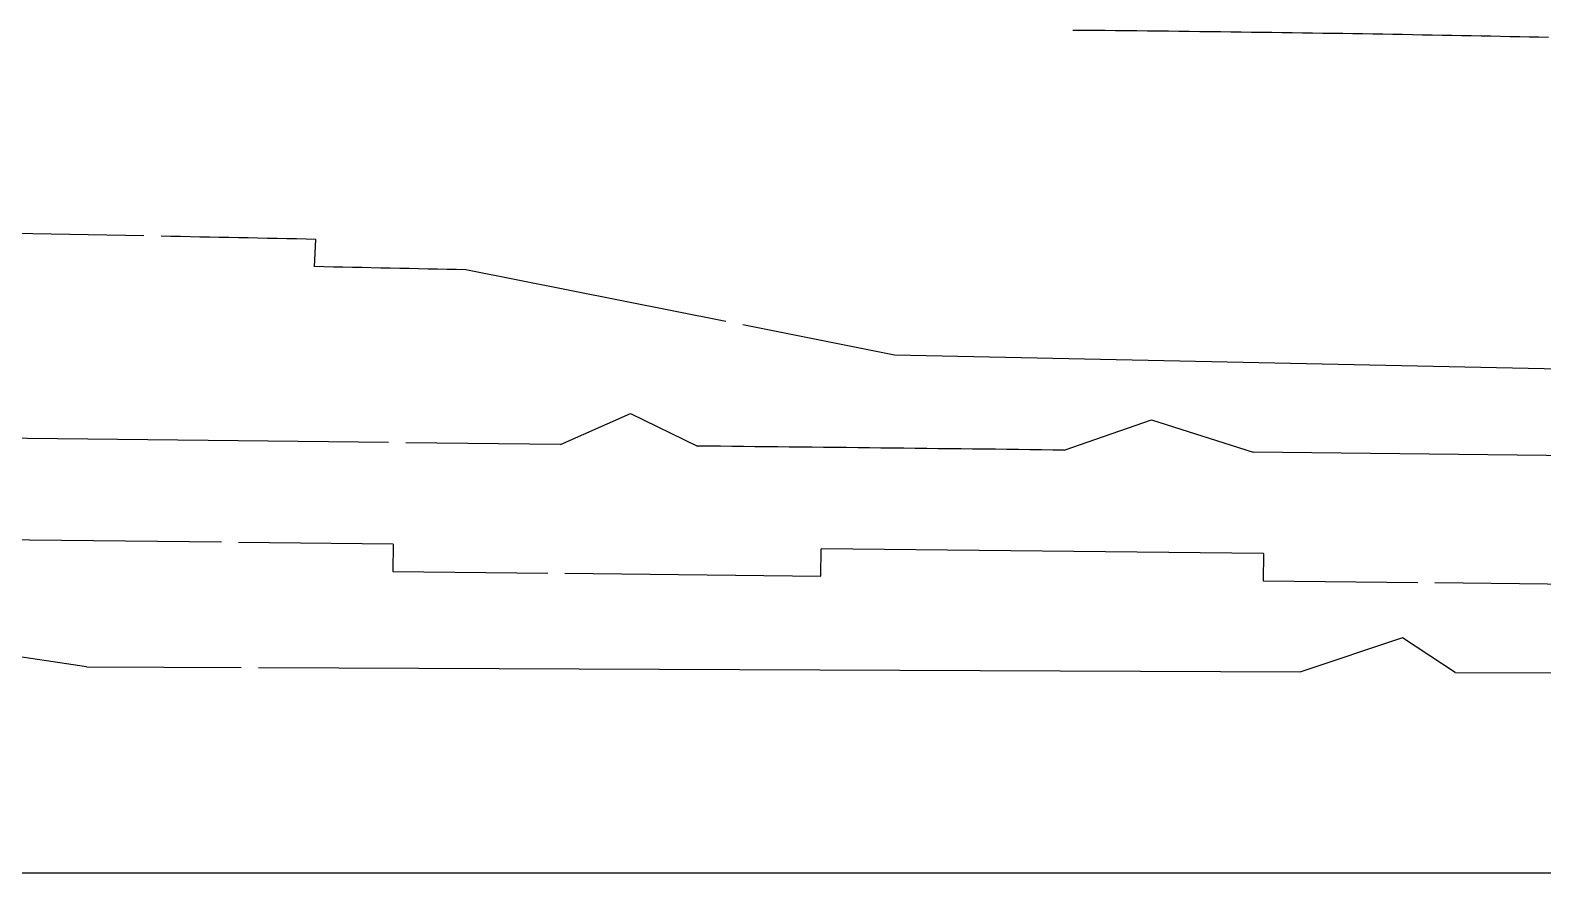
# Model space of a CAD drawing. Extents: x -537 to 363, y 432 to 791.
# Drawn here: x -411.3 to -323.3, y 691.1 to 740 of the extents above; entities that cross this region are included whole.
import ezdxf

# ---------------------------------------------------------------- set-up
doc = ezdxf.new("R2010")
doc.units = 0
doc.layers.get('0').update_dxf_attribs({"linetype": 'CONTINUOUS'})
doc.layers.add('90X10', color=1, linetype='CONTINUOUS')

msp = doc.modelspace()

# ---------------------------------------------------------------- linework, layer by layer
for p, q in [((-394.74, 726.307), (-394.665, 727.893)), ((-370.814, 723.119), (-385.929, 726.121)), ((-361.005, 721.172), (-369.833, 722.925)), ((-256.145, 718.917), (-361.005, 721.172)), ((-380.433, 715.966), (-376.356, 717.769)), ((-376.356, 717.769), (-372.454, 715.878)), ((-351.128, 715.642), (-346.048, 717.4)), ((-346.048, 717.4), (-340.141, 715.52)), ((-390.432, 716.077), (-459.428, 716.841)), ((-380.433, 715.966), (-389.432, 716.066)), ((-320.512, 715.302), (-340.141, 715.52)), ((-400.155, 710.286), (-469.151, 711.029)), ((-390.156, 710.178), (-399.155, 710.275)), ((-390.156, 710.178), (-390.173, 708.591)), ((-365.294, 708.323), (-365.277, 709.91)), ((-339.549, 709.633), (-365.277, 709.91)), ((-339.549, 709.633), (-339.566, 708.046)), ((-390.173, 708.591), (-381.173, 708.494)), ((-380.173, 708.483), (-365.294, 708.323)), ((-339.566, 708.046), (-330.566, 707.949)), ((-329.567, 707.938), (-314.687, 707.778)), ((-407.995, 703.038), (-421.501, 705.088)), ((-331.457, 704.73), (-337.378, 702.761)), ((-328.399, 702.725), (-331.457, 704.73)), ((-407.995, 703.038), (-398.995, 703.003)), ((-397.995, 702.999), (-337.378, 702.761)), ((-328.399, 702.725), (-319.399, 702.69))]:
    msp.add_line(p, q)
msp.add_polyline3d([(-322.966, 739.627, 0), (-323.522, 739.639, 0), (-324.08, 739.651, 0), (-324.639, 739.663, 0), (-325.199, 739.675, 0), (-325.76, 739.687, 0), (-326.323, 739.698, 0), (-326.887, 739.709, 0), (-327.452, 739.721, 0), (-328.019, 739.732, 0), (-328.587, 739.743, 0), (-329.157, 739.753, 0), (-329.727, 739.764, 0), (-330.299, 739.774, 0), (-330.873, 739.785, 0), (-331.448, 739.795, 0), (-332.024, 739.805, 0), (-332.602, 739.815, 0), (-333.181, 739.824, 0), (-333.761, 739.834, 0), (-334.343, 739.843, 0), (-334.926, 739.852, 0), (-335.511, 739.861, 0), (-336.097, 739.87, 0), (-336.685, 739.879, 0), (-337.274, 739.888, 0), (-337.865, 739.896, 0), (-338.457, 739.905, 0), (-339.051, 739.913, 0), (-339.646, 739.921, 0), (-340.243, 739.929, 0), (-340.841, 739.937, 0), (-341.441, 739.945, 0), (-342.042, 739.952, 0), (-342.645, 739.96, 0), (-343.25, 739.967, 0), (-343.856, 739.974, 0), (-344.464, 739.981, 0), (-345.073, 739.988, 0), (-345.684, 739.995, 0), (-346.296, 740.002, 0), (-346.91, 740.008, 0), (-347.526, 740.015, 0), (-348.144, 740.021, 0), (-348.763, 740.027, 0), (-349.384, 740.033, 0), (-350.006, 740.039, 0), (-350.63, 740.045, 0)])
for centre, radius, start, end in [((-600.886, -9270.04), 10000.06, 88.8756582, 89.2709967), ((-600.886, -9270.04), 10000.06, 88.8183628, 88.8699286), ((-600.886, -9270.04), 9998.473, 88.7681053, 88.8186055), ((-503.325, -12062.639), 12779.187, 89.3176091, 89.4132301)]:
    msp.add_arc(centre, radius, start, end)
at = {"layer": '90X10', "color": 1, "linetype": 'CONTINUOUS'}
msp.add_lwpolyline([(-537.056, 691.076), (362.944, 691.076), (362.944, 791.076), (-537.056, 791.076)], close=True, dxfattribs=at)

doc.saveas('drawing.dxf')
